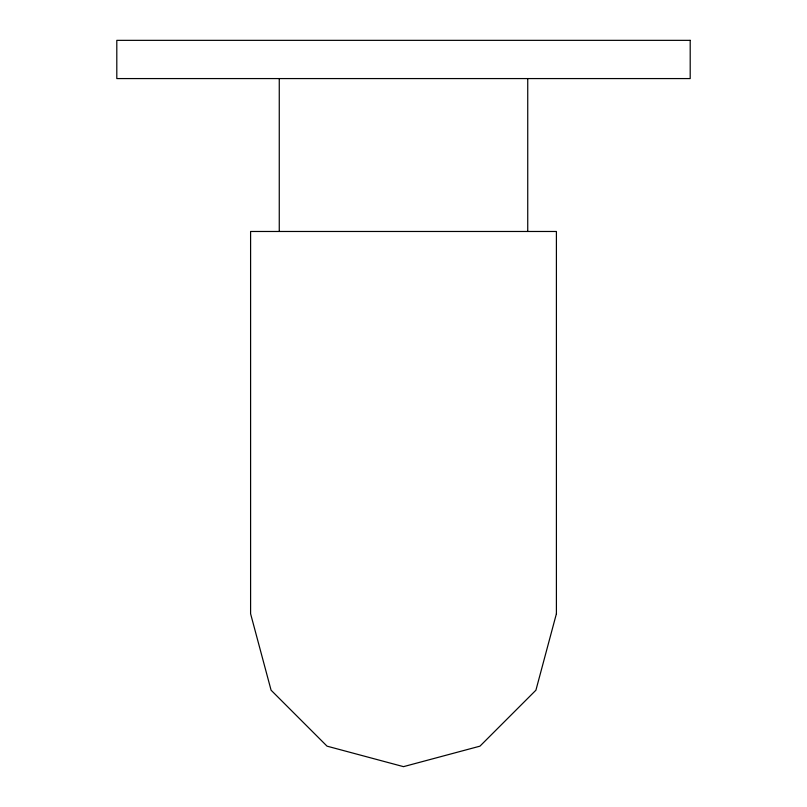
<?xml version="1.0" encoding="UTF-8"?>
<svg xmlns="http://www.w3.org/2000/svg" width="807" height="807" viewBox="0 0 807 807"><rect width="100%" height="100%" fill="white"/><g stroke="black" fill="none" stroke-linecap="round" stroke-linejoin="round"><path stroke-width="1.21" d="M527.738 78.572L527.738 231.478M279.262 78.572L279.262 231.478M556.406 613.744L535.919 690.197L479.953 746.162L403.5 766.65L327.047 746.162L271.081 690.197L250.594 613.744L250.594 231.478L556.406 231.478L556.406 613.744M690.197 40.35L116.803 40.35L116.803 78.572L690.197 78.572L690.197 40.35"/></g></svg>
